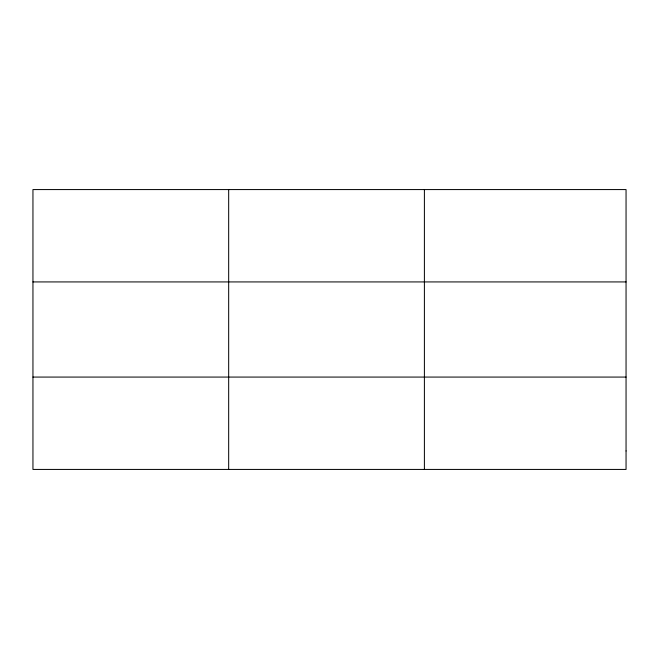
<?xml version="1.0" encoding="UTF-8"?>
<svg xmlns="http://www.w3.org/2000/svg" width="659" height="659" viewBox="0 0 659 659"><rect width="100%" height="100%" fill="white"/><g stroke="black" fill="none" stroke-linecap="round" stroke-linejoin="round"><path stroke-width="0.99" d="M228.673 469.43L228.673 189.57M424.396 469.43L424.396 189.57M32.95 281.928L626.05 281.928M32.95 377.072L626.05 377.072M626.05 450.954L626.05 469.43L32.95 469.43L32.95 189.57L626.05 189.57L626.05 450.954"/></g></svg>
